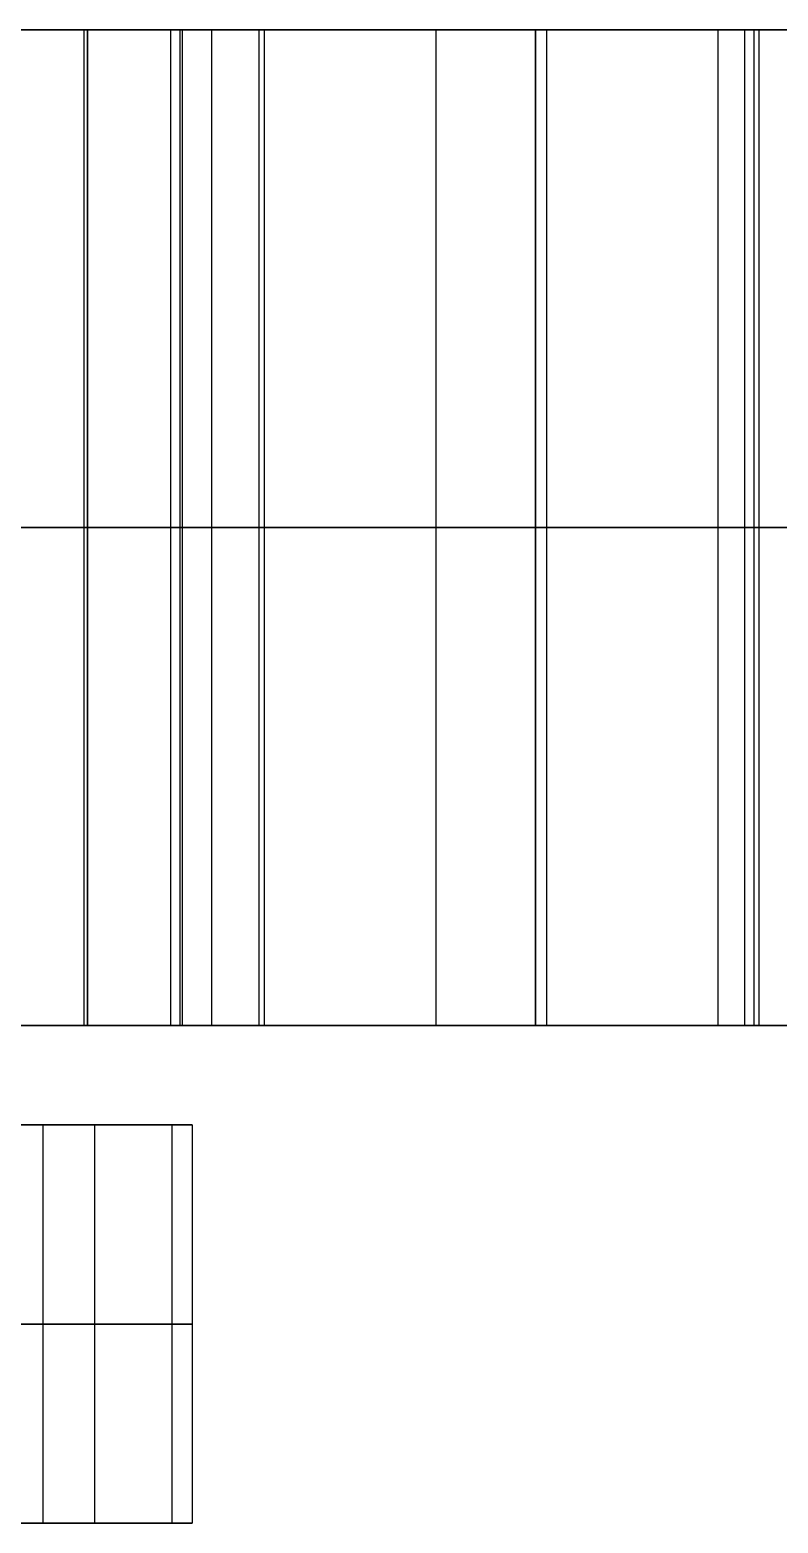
# Model space of a CAD drawing. Header units: millimetres. Extents: x -170 to 170, y -1654 to 210.
# Drawn here: x -42.6 to -31.34, y -58.03 to -35.53 of the extents above; entities that cross this region are included whole.
import ezdxf

# ---------------------------------------------------------------- set-up
doc = ezdxf.new("R2010")
doc.units = ezdxf.units.MM
doc.header["$MEASUREMENT"] = 0
doc.layers.add('V1', color=7, linetype='Continuous', true_color=0x000000)

msp = doc.modelspace()

# ---------------------------------------------------------------- linework, layer by layer
at = {"layer": 'V1'}
for p, q in [((-86.717, -35.528, 255), (-4, -35.528, 255)), ((-31.846, -35.528, 126.543), (-4, -35.528, 126.543)), ((-31.846, -35.528, 383.457), (-4, -35.528, 383.457)), ((-153, -43.028, 25), (153, -43.028, 25)), ((-153, -43.028, 25), (153, -43.028, 25)), ((-86.717, -50.528, 255), (-4, -50.528, 255)), ((-31.846, -50.528, 126.543), (-4, -50.528, 126.543)), ((-31.846, -50.528, 383.457), (-4, -50.528, 383.457)), ((-40.159, -52.028, 136.321), (-45.159, -52.028, 136.321)), ((-40.159, -58.028, 136.321), (-45.159, -58.028, 136.321))]:
    msp.add_line(p, q, dxfattribs=at)
for points in [[(-153, -35.528), (0, -35.528), (153, -35.528)], [(153, -35.528, 50), (0, -35.528, 50), (-153, -35.528, 50)], [(-41.789, -35.528, 341.728), (-41.789, -43.028, 341.728), (-41.789, -50.528, 341.728)], [(-41.789, -35.528, 168.272), (-41.789, -43.028, 168.272), (-41.789, -50.528, 168.272)], [(-41.741, -35.528, 339.672), (-41.741, -43.028, 339.672), (-41.741, -50.528, 339.672)], [(-41.732, -35.528, 170.34), (-41.732, -43.028, 170.34), (-41.732, -50.528, 170.34)], [(-40.486, -35.528, 134.572), (-40.486, -43.028, 134.572), (-40.486, -50.528, 134.572)], [(-40.486, -35.528, 118.515), (-40.486, -43.028, 118.515), (-40.486, -50.528, 118.515)], [(-40.486, -35.528, 391.485), (-40.486, -43.028, 391.485), (-40.486, -50.528, 391.485)], [(-40.486, -35.528, 375.428), (-40.486, -43.028, 375.428), (-40.486, -50.528, 375.428)], [(-40.342, -35.528, 331.761), (-40.342, -43.028, 331.761), (-40.342, -50.528, 331.761)], [(-40.31, -35.528, 178.222), (-40.31, -43.028, 178.222), (-40.31, -50.528, 178.222)], [(-39.868, -35.528, 137.226), (-39.868, -43.028, 137.226), (-39.868, -50.528, 137.226)], [(-39.868, -35.528, 115.861), (-39.868, -43.028, 115.861), (-39.868, -50.528, 115.861)], [(-39.868, -35.528, 394.139), (-39.868, -43.028, 394.139), (-39.868, -50.528, 394.139)], [(-39.868, -35.528, 372.774), (-39.868, -43.028, 372.774), (-39.868, -50.528, 372.774)], [(-39.157, -35.528, 342.947), (-39.157, -43.028, 342.947), (-39.157, -50.528, 342.947)], [(-39.157, -35.528, 167.053), (-39.157, -43.028, 167.053), (-39.157, -50.528, 167.053)], [(-39.077, -35.528, 113.254), (-39.077, -43.028, 113.254), (-39.077, -50.528, 113.254)], [(-39.077, -35.528, 396.746), (-39.077, -43.028, 396.746), (-39.077, -50.528, 396.746)], [(-39.076, -35.528, 139.833), (-39.076, -43.028, 139.833), (-39.076, -50.528, 139.833)], [(-39.076, -35.528, 370.167), (-39.076, -43.028, 370.167), (-39.076, -50.528, 370.167)], [(-36.489, -35.528, 344.087), (-36.489, -43.028, 344.087), (-36.489, -50.528, 344.087)], [(-36.489, -35.528, 165.913), (-36.489, -43.028, 165.913), (-36.489, -50.528, 165.913)], [(-34.994, -35.528, 167.324), (-34.994, -43.028, 167.324), (-34.994, -50.528, 167.324)], [(-34.99, -35.528, 342.661), (-34.99, -43.028, 342.661), (-34.99, -50.528, 342.661)], [(-34.826, -35.528, 122.371), (-34.826, -43.028, 122.371), (-34.826, -50.528, 122.371)], [(-34.826, -35.528, 387.629), (-34.826, -43.028, 387.629), (-34.826, -50.528, 387.629)], [(-34.825, -35.528, 130.716), (-34.825, -43.028, 130.716), (-34.825, -50.528, 130.716)], [(-34.825, -35.528, 379.284), (-34.825, -43.028, 379.284), (-34.825, -50.528, 379.284)], [(-32.246, -35.528, 140.343), (-32.246, -43.028, 140.343), (-32.246, -50.528, 140.343)], [(-32.246, -35.528, 112.744), (-32.246, -43.028, 112.744), (-32.246, -50.528, 112.744)], [(-32.246, -35.528, 397.256), (-32.246, -43.028, 397.256), (-32.246, -50.528, 397.256)], [(-32.246, -35.528, 369.657), (-32.246, -43.028, 369.657), (-32.246, -50.528, 369.657)], [(-31.846, -35.528, 126.543), (-31.846, -43.028, 126.543), (-31.846, -50.528, 126.543)], [(-31.846, -35.528, 383.457), (-31.846, -43.028, 383.457), (-31.846, -50.528, 383.457)], [(-31.703, -35.528, 122.82), (-31.703, -43.028, 122.82), (-31.703, -50.528, 122.82)], [(-31.703, -35.528, 387.18), (-31.703, -43.028, 387.18), (-31.703, -50.528, 387.18)], [(-31.702, -35.528, 130.267), (-31.702, -43.028, 130.267), (-31.702, -50.528, 130.267)], [(-31.702, -35.528, 379.733), (-31.702, -43.028, 379.733), (-31.702, -50.528, 379.733)], [(-31.628, -35.528, 130.265), (-31.628, -43.028, 130.265), (-31.628, -50.528, 130.265)], [(-31.628, -35.528, 122.822), (-31.628, -43.028, 122.822), (-31.628, -50.528, 122.822)], [(-31.628, -35.528, 387.178), (-31.628, -43.028, 387.178), (-31.628, -50.528, 387.178)], [(-31.628, -35.528, 379.735), (-31.628, -43.028, 379.735), (-31.628, -50.528, 379.735)], [(-153, -43.028), (0, -43.028), (153, -43.028)], [(153, -43.028, 50), (0, -43.028, 50), (-153, -43.028, 50)], [(-153, -43.028), (0, -43.028), (153, -43.028)], [(153, -43.028, 50), (0, -43.028, 50), (-153, -43.028, 50)], [(-153, -50.528), (0, -50.528), (153, -50.528)], [(153, -50.528, 50), (0, -50.528, 50), (-153, -50.528, 50)], [(-40.465, -52.028, 371.35), (-43.647, -52.028, 368.168), (-46.829, -52.028, 364.986)], [(-44.659, -52.028, 144.115), (-42.409, -52.028, 140.218), (-40.159, -52.028, 136.321)], [(-40.159, -52.028, 136.321), (-42.409, -52.028, 132.424), (-44.659, -52.028, 128.527)], [(-42.795, -52.028, 380.043), (-41.63, -52.028, 375.697), (-40.465, -52.028, 371.35)], [(-42.409, -52.028, 140.218), (-42.409, -55.028, 140.218), (-42.409, -58.028, 140.218)], [(-42.409, -52.028, 132.424), (-42.409, -55.028, 132.424), (-42.409, -58.028, 132.424)], [(-41.63, -52.028, 375.697), (-41.63, -55.028, 375.697), (-41.63, -58.028, 375.697)], [(-40.465, -52.028, 371.35), (-40.465, -55.028, 371.35), (-40.465, -58.028, 371.35)], [(-40.159, -52.028, 136.321), (-40.159, -55.028, 136.321), (-40.159, -58.028, 136.321)], [(-40.465, -55.028, 371.35), (-43.647, -55.028, 368.168), (-46.829, -55.028, 364.986)], [(-44.659, -55.028, 144.115), (-42.409, -55.028, 140.218), (-40.159, -55.028, 136.321)], [(-40.159, -55.028, 136.321), (-42.409, -55.028, 132.424), (-44.659, -55.028, 128.527)], [(-42.795, -55.028, 380.043), (-41.63, -55.028, 375.697), (-40.465, -55.028, 371.35)], [(-40.465, -58.028, 371.35), (-43.647, -58.028, 368.168), (-46.829, -58.028, 364.986)], [(-44.659, -58.028, 144.115), (-42.409, -58.028, 140.218), (-40.159, -58.028, 136.321)], [(-40.159, -58.028, 136.321), (-42.409, -58.028, 132.424), (-44.659, -58.028, 128.527)], [(-42.795, -58.028, 380.043), (-41.63, -58.028, 375.697), (-40.465, -58.028, 371.35)]]:
    msp.add_open_spline(points, degree=2, dxfattribs=at)
for points, weights in [([(-40.342, -35.528, 331.761), (-42.376, -35.528, 330.692), (-44.376, -35.528, 329.538), (-46.337, -35.528, 328.299)], [0.713067830443, 0.706042752204, 0.699437803415, 0.693252984075]), ([(-46.306, -35.528, 181.682), (-44.363, -35.528, 180.455), (-42.364, -35.528, 179.3), (-40.31, -35.528, 178.222)], [0.5379474839, 0.5326476751, 0.527664817326, 0.522998910577]), ([(-36.489, -35.528, 344.087), (-38.279, -35.528, 343.354), (-40.046, -35.528, 342.567), (-41.789, -35.528, 341.728)], [0.713067830443, 0.712851973787, 0.712851973787, 0.713067830443]), ([(-41.789, -35.528, 168.272), (-40.046, -35.528, 167.433), (-38.279, -35.528, 166.646), (-36.489, -35.528, 165.913)], [0.522998910577, 0.522840590721, 0.522840590721, 0.522998910577]), ([(-39.076, -35.528, 139.833), (-39.662, -35.528, 138.112), (-40.132, -35.528, 136.356), (-40.486, -35.528, 134.572)], [1, 0.998547387537, 0.998547387537, 1]), ([(-40.486, -35.528, 118.515), (-40.133, -35.528, 116.731), (-39.662, -35.528, 114.975), (-39.077, -35.528, 113.254)], [1, 0.998547387537, 0.998547387537, 1]), ([(-39.077, -35.528, 396.746), (-39.662, -35.528, 395.025), (-40.133, -35.528, 393.269), (-40.486, -35.528, 391.485)], [1, 0.998547387537, 0.998547387537, 1]), ([(-40.486, -35.528, 375.428), (-40.132, -35.528, 373.644), (-39.662, -35.528, 371.888), (-39.076, -35.528, 370.167)], [1, 0.998547387537, 0.998547387537, 1]), ([(-31.628, -35.528, 130.265), (-31.919, -35.528, 127.79), (-31.919, -35.528, 125.297), (-31.628, -35.528, 122.822)], [1, 0.995432816344, 0.995432816344, 1]), ([(-31.628, -35.528, 387.178), (-31.919, -35.528, 384.703), (-31.919, -35.528, 382.21), (-31.628, -35.528, 379.735)], [1, 0.995432816344, 0.995432816344, 1]), ([(-40.342, -43.028, 331.761), (-42.376, -43.028, 330.692), (-44.376, -43.028, 329.538), (-46.337, -43.028, 328.299)], [0.713067830443, 0.706042752204, 0.699437803415, 0.693252984075]), ([(-46.306, -43.028, 181.682), (-44.363, -43.028, 180.455), (-42.364, -43.028, 179.3), (-40.31, -43.028, 178.222)], [0.5379474839, 0.5326476751, 0.527664817326, 0.522998910577]), ([(-36.489, -43.028, 344.087), (-38.279, -43.028, 343.354), (-40.046, -43.028, 342.567), (-41.789, -43.028, 341.728)], [0.713067830443, 0.712851973787, 0.712851973787, 0.713067830443]), ([(-41.789, -43.028, 168.272), (-40.046, -43.028, 167.433), (-38.279, -43.028, 166.646), (-36.489, -43.028, 165.913)], [0.522998910577, 0.522840590721, 0.522840590721, 0.522998910577]), ([(-39.076, -43.028, 139.833), (-39.662, -43.028, 138.112), (-40.132, -43.028, 136.356), (-40.486, -43.028, 134.572)], [1, 0.998547387537, 0.998547387537, 1]), ([(-40.486, -43.028, 118.515), (-40.133, -43.028, 116.731), (-39.662, -43.028, 114.975), (-39.077, -43.028, 113.254)], [1, 0.998547387537, 0.998547387537, 1]), ([(-39.077, -43.028, 396.746), (-39.662, -43.028, 395.025), (-40.133, -43.028, 393.269), (-40.486, -43.028, 391.485)], [1, 0.998547387537, 0.998547387537, 1]), ([(-40.486, -43.028, 375.428), (-40.132, -43.028, 373.644), (-39.662, -43.028, 371.888), (-39.076, -43.028, 370.167)], [1, 0.998547387537, 0.998547387537, 1]), ([(-31.628, -43.028, 130.265), (-31.919, -43.028, 127.79), (-31.919, -43.028, 125.297), (-31.628, -43.028, 122.822)], [1, 0.995432816344, 0.995432816344, 1]), ([(-31.628, -43.028, 387.178), (-31.919, -43.028, 384.703), (-31.919, -43.028, 382.21), (-31.628, -43.028, 379.735)], [1, 0.995432816344, 0.995432816344, 1]), ([(-40.342, -50.528, 331.761), (-42.376, -50.528, 330.692), (-44.376, -50.528, 329.538), (-46.337, -50.528, 328.299)], [0.713067830443, 0.706042752204, 0.699437803415, 0.693252984075]), ([(-46.306, -50.528, 181.682), (-44.363, -50.528, 180.455), (-42.364, -50.528, 179.3), (-40.31, -50.528, 178.222)], [0.5379474839, 0.5326476751, 0.527664817326, 0.522998910577]), ([(-36.489, -50.528, 344.087), (-38.279, -50.528, 343.354), (-40.046, -50.528, 342.567), (-41.789, -50.528, 341.728)], [0.713067830443, 0.712851973787, 0.712851973787, 0.713067830443]), ([(-41.789, -50.528, 168.272), (-40.046, -50.528, 167.433), (-38.279, -50.528, 166.646), (-36.489, -50.528, 165.913)], [0.522998910577, 0.522840590721, 0.522840590721, 0.522998910577]), ([(-39.076, -50.528, 139.833), (-39.662, -50.528, 138.112), (-40.132, -50.528, 136.356), (-40.486, -50.528, 134.572)], [1, 0.998547387537, 0.998547387537, 1]), ([(-40.486, -50.528, 118.515), (-40.133, -50.528, 116.731), (-39.662, -50.528, 114.975), (-39.077, -50.528, 113.254)], [1, 0.998547387537, 0.998547387537, 1]), ([(-39.077, -50.528, 396.746), (-39.662, -50.528, 395.025), (-40.133, -50.528, 393.269), (-40.486, -50.528, 391.485)], [1, 0.998547387537, 0.998547387537, 1]), ([(-40.486, -50.528, 375.428), (-40.132, -50.528, 373.644), (-39.662, -50.528, 371.888), (-39.076, -50.528, 370.167)], [1, 0.998547387537, 0.998547387537, 1]), ([(-31.628, -50.528, 130.265), (-31.919, -50.528, 127.79), (-31.919, -50.528, 125.297), (-31.628, -50.528, 122.822)], [1, 0.995432816344, 0.995432816344, 1]), ([(-31.628, -50.528, 387.178), (-31.919, -50.528, 384.703), (-31.919, -50.528, 382.21), (-31.628, -50.528, 379.735)], [1, 0.995432816344, 0.995432816344, 1])]:
    msp.add_rational_spline(points, weights, degree=3, dxfattribs=at)
for points, knots in [([(-41.789, -35.528, 341.728), (-41.78, -35.528, 341.105), (-41.765, -35.528, 340.419), (-41.741, -35.528, 339.672), (-41.618, -35.528, 335.92), (-41.208, -35.528, 333.876), (-40.342, -35.528, 331.761)], [255.503605, 255.503605, 255.503605, 255.503605, 255.686759, 255.686759, 255.686759, 256.606827, 256.606827, 256.606827, 256.606827]), ([(-40.31, -35.528, 178.222), (-41.179, -35.528, 176.12), (-41.594, -35.528, 174.078), (-41.732, -35.528, 170.34), (-41.76, -35.528, 169.588), (-41.778, -35.528, 168.898), (-41.789, -35.528, 168.272)], [326.372265, 326.372265, 326.372265, 326.372265, 327.288922, 327.288922, 327.288922, 327.473349, 327.473349, 327.473349, 327.473349]), ([(-40.486, -35.528, 134.572), (-39.084, -35.528, 133.268), (-36.948, -35.528, 131.285), (-34.825, -35.528, 130.716), (-33.798, -35.528, 130.441), (-32.738, -35.528, 130.304), (-31.702, -35.528, 130.267), (-31.677, -35.528, 130.266), (-31.652, -35.528, 130.265), (-31.628, -35.528, 130.265)], [-87.153569, -87.153569, -87.153569, -87.153569, -86.386465, -86.386465, -86.386465, -85.596806, -85.596806, -85.596806, -85.577816, -85.577816, -85.577816, -85.577816]), ([(-31.628, -35.528, 122.822), (-31.653, -35.528, 122.821), (-31.678, -35.528, 122.821), (-31.703, -35.528, 122.82), (-32.738, -35.528, 122.783), (-33.799, -35.528, 122.646), (-34.826, -35.528, 122.371), (-36.949, -35.528, 121.802), (-39.084, -35.528, 119.819), (-40.486, -35.528, 118.515)], [-83.023326, -83.023326, -83.023326, -83.023326, -83.004277, -83.004277, -83.004277, -82.214609, -82.214609, -82.214609, -81.447524, -81.447524, -81.447524, -81.447524]), ([(-40.486, -35.528, 391.485), (-39.084, -35.528, 390.181), (-36.949, -35.528, 388.198), (-34.826, -35.528, 387.629), (-33.799, -35.528, 387.354), (-32.738, -35.528, 387.217), (-31.703, -35.528, 387.18), (-31.678, -35.528, 387.179), (-31.653, -35.528, 387.179), (-31.628, -35.528, 387.178)], [81.447524, 81.447524, 81.447524, 81.447524, 82.214609, 82.214609, 82.214609, 83.004277, 83.004277, 83.004277, 83.023326, 83.023326, 83.023326, 83.023326]), ([(-31.628, -35.528, 379.735), (-31.652, -35.528, 379.735), (-31.677, -35.528, 379.734), (-31.702, -35.528, 379.733), (-32.738, -35.528, 379.696), (-33.798, -35.528, 379.559), (-34.825, -35.528, 379.284), (-36.948, -35.528, 378.715), (-39.084, -35.528, 376.732), (-40.486, -35.528, 375.428)], [85.577816, 85.577816, 85.577816, 85.577816, 85.596806, 85.596806, 85.596806, 86.386465, 86.386465, 86.386465, 87.153569, 87.153569, 87.153569, 87.153569]), ([(-39.077, -35.528, 113.254), (-37.211, -35.528, 112.825), (-34.369, -35.528, 112.175), (-32.246, -35.528, 112.744), (-31.219, -35.528, 113.019), (-30.232, -35.528, 113.431), (-29.317, -35.528, 113.917), (-29.295, -35.528, 113.929), (-29.273, -35.528, 113.94), (-29.251, -35.528, 113.952)], [-80.007448, -80.007448, -80.007448, -80.007448, -79.240344, -79.240344, -79.240344, -78.450684, -78.450684, -78.450684, -78.431695, -78.431695, -78.431695, -78.431695]), ([(-29.251, -35.528, 396.048), (-29.273, -35.528, 396.06), (-29.295, -35.528, 396.071), (-29.317, -35.528, 396.083), (-30.232, -35.528, 396.569), (-31.219, -35.528, 396.981), (-32.246, -35.528, 397.256), (-34.369, -35.528, 397.825), (-37.211, -35.528, 397.175), (-39.077, -35.528, 396.746)], [78.431695, 78.431695, 78.431695, 78.431695, 78.450684, 78.450684, 78.450684, 79.240344, 79.240344, 79.240344, 80.007448, 80.007448, 80.007448, 80.007448]), ([(-29.251, -35.528, 139.134), (-29.273, -35.528, 139.146), (-29.295, -35.528, 139.158), (-29.317, -35.528, 139.17), (-30.232, -35.528, 139.656), (-31.219, -35.528, 140.068), (-32.246, -35.528, 140.343), (-34.369, -35.528, 140.912), (-37.21, -35.528, 140.262), (-39.076, -35.528, 139.833)], [-90.169447, -90.169447, -90.169447, -90.169447, -90.150398, -90.150398, -90.150398, -89.360731, -89.360731, -89.360731, -88.593646, -88.593646, -88.593646, -88.593646]), ([(-39.076, -35.528, 370.167), (-37.21, -35.528, 369.738), (-34.369, -35.528, 369.088), (-32.246, -35.528, 369.657), (-31.219, -35.528, 369.932), (-30.232, -35.528, 370.344), (-29.317, -35.528, 370.83), (-29.295, -35.528, 370.842), (-29.273, -35.528, 370.854), (-29.251, -35.528, 370.866)], [88.593646, 88.593646, 88.593646, 88.593646, 89.360731, 89.360731, 89.360731, 90.150398, 90.150398, 90.150398, 90.169447, 90.169447, 90.169447, 90.169447]), ([(-30.084, -35.528, 336.331), (-31.065, -35.528, 338.383), (-32.305, -35.528, 340.058), (-34.99, -35.528, 342.661), (-35.53, -35.528, 343.185), (-36.031, -35.528, 343.66), (-36.489, -35.528, 344.087)], [252.415482, 252.415482, 252.415482, 252.415482, 253.332139, 253.332139, 253.332139, 253.516566, 253.516566, 253.516566, 253.516566]), ([(-36.489, -35.528, 165.913), (-36.032, -35.528, 166.335), (-35.532, -35.528, 166.806), (-34.994, -35.528, 167.324), (-32.288, -35.528, 169.926), (-31.042, -35.528, 171.598), (-30.051, -35.528, 173.657)], [329.460388, 329.460388, 329.460388, 329.460388, 329.643542, 329.643542, 329.643542, 330.56361, 330.56361, 330.56361, 330.56361]), ([(-41.789, -43.028, 341.728), (-41.78, -43.028, 341.105), (-41.765, -43.028, 340.419), (-41.741, -43.028, 339.672), (-41.618, -43.028, 335.92), (-41.208, -43.028, 333.876), (-40.342, -43.028, 331.761)], [255.503605, 255.503605, 255.503605, 255.503605, 255.686759, 255.686759, 255.686759, 256.606827, 256.606827, 256.606827, 256.606827]), ([(-40.31, -43.028, 178.222), (-41.179, -43.028, 176.12), (-41.594, -43.028, 174.078), (-41.732, -43.028, 170.34), (-41.76, -43.028, 169.588), (-41.778, -43.028, 168.898), (-41.789, -43.028, 168.272)], [326.372265, 326.372265, 326.372265, 326.372265, 327.288922, 327.288922, 327.288922, 327.473349, 327.473349, 327.473349, 327.473349]), ([(-40.486, -43.028, 134.572), (-39.084, -43.028, 133.268), (-36.948, -43.028, 131.285), (-34.825, -43.028, 130.716), (-33.798, -43.028, 130.441), (-32.738, -43.028, 130.304), (-31.702, -43.028, 130.267), (-31.677, -43.028, 130.266), (-31.652, -43.028, 130.265), (-31.628, -43.028, 130.265)], [-87.153569, -87.153569, -87.153569, -87.153569, -86.386465, -86.386465, -86.386465, -85.596806, -85.596806, -85.596806, -85.577816, -85.577816, -85.577816, -85.577816]), ([(-31.628, -43.028, 122.822), (-31.653, -43.028, 122.821), (-31.678, -43.028, 122.821), (-31.703, -43.028, 122.82), (-32.738, -43.028, 122.783), (-33.799, -43.028, 122.646), (-34.826, -43.028, 122.371), (-36.949, -43.028, 121.802), (-39.084, -43.028, 119.819), (-40.486, -43.028, 118.515)], [-83.023326, -83.023326, -83.023326, -83.023326, -83.004277, -83.004277, -83.004277, -82.214609, -82.214609, -82.214609, -81.447524, -81.447524, -81.447524, -81.447524]), ([(-40.486, -43.028, 391.485), (-39.084, -43.028, 390.181), (-36.949, -43.028, 388.198), (-34.826, -43.028, 387.629), (-33.799, -43.028, 387.354), (-32.738, -43.028, 387.217), (-31.703, -43.028, 387.18), (-31.678, -43.028, 387.179), (-31.653, -43.028, 387.179), (-31.628, -43.028, 387.178)], [81.447524, 81.447524, 81.447524, 81.447524, 82.214609, 82.214609, 82.214609, 83.004277, 83.004277, 83.004277, 83.023326, 83.023326, 83.023326, 83.023326]), ([(-31.628, -43.028, 379.735), (-31.652, -43.028, 379.735), (-31.677, -43.028, 379.734), (-31.702, -43.028, 379.733), (-32.738, -43.028, 379.696), (-33.798, -43.028, 379.559), (-34.825, -43.028, 379.284), (-36.948, -43.028, 378.715), (-39.084, -43.028, 376.732), (-40.486, -43.028, 375.428)], [85.577816, 85.577816, 85.577816, 85.577816, 85.596806, 85.596806, 85.596806, 86.386465, 86.386465, 86.386465, 87.153569, 87.153569, 87.153569, 87.153569]), ([(-39.077, -43.028, 113.254), (-37.211, -43.028, 112.825), (-34.369, -43.028, 112.175), (-32.246, -43.028, 112.744), (-31.219, -43.028, 113.019), (-30.232, -43.028, 113.431), (-29.317, -43.028, 113.917), (-29.295, -43.028, 113.929), (-29.273, -43.028, 113.94), (-29.251, -43.028, 113.952)], [-80.007448, -80.007448, -80.007448, -80.007448, -79.240344, -79.240344, -79.240344, -78.450684, -78.450684, -78.450684, -78.431695, -78.431695, -78.431695, -78.431695]), ([(-29.251, -43.028, 396.048), (-29.273, -43.028, 396.06), (-29.295, -43.028, 396.071), (-29.317, -43.028, 396.083), (-30.232, -43.028, 396.569), (-31.219, -43.028, 396.981), (-32.246, -43.028, 397.256), (-34.369, -43.028, 397.825), (-37.211, -43.028, 397.175), (-39.077, -43.028, 396.746)], [78.431695, 78.431695, 78.431695, 78.431695, 78.450684, 78.450684, 78.450684, 79.240344, 79.240344, 79.240344, 80.007448, 80.007448, 80.007448, 80.007448]), ([(-29.251, -43.028, 139.134), (-29.273, -43.028, 139.146), (-29.295, -43.028, 139.158), (-29.317, -43.028, 139.17), (-30.232, -43.028, 139.656), (-31.219, -43.028, 140.068), (-32.246, -43.028, 140.343), (-34.369, -43.028, 140.912), (-37.21, -43.028, 140.262), (-39.076, -43.028, 139.833)], [-90.169447, -90.169447, -90.169447, -90.169447, -90.150398, -90.150398, -90.150398, -89.360731, -89.360731, -89.360731, -88.593646, -88.593646, -88.593646, -88.593646]), ([(-39.076, -43.028, 370.167), (-37.21, -43.028, 369.738), (-34.369, -43.028, 369.088), (-32.246, -43.028, 369.657), (-31.219, -43.028, 369.932), (-30.232, -43.028, 370.344), (-29.317, -43.028, 370.83), (-29.295, -43.028, 370.842), (-29.273, -43.028, 370.854), (-29.251, -43.028, 370.866)], [88.593646, 88.593646, 88.593646, 88.593646, 89.360731, 89.360731, 89.360731, 90.150398, 90.150398, 90.150398, 90.169447, 90.169447, 90.169447, 90.169447]), ([(-30.084, -43.028, 336.331), (-31.065, -43.028, 338.383), (-32.305, -43.028, 340.058), (-34.99, -43.028, 342.661), (-35.53, -43.028, 343.185), (-36.031, -43.028, 343.66), (-36.489, -43.028, 344.087)], [252.415482, 252.415482, 252.415482, 252.415482, 253.332139, 253.332139, 253.332139, 253.516566, 253.516566, 253.516566, 253.516566]), ([(-36.489, -43.028, 165.913), (-36.032, -43.028, 166.335), (-35.532, -43.028, 166.806), (-34.994, -43.028, 167.324), (-32.288, -43.028, 169.926), (-31.042, -43.028, 171.598), (-30.051, -43.028, 173.657)], [329.460388, 329.460388, 329.460388, 329.460388, 329.643542, 329.643542, 329.643542, 330.56361, 330.56361, 330.56361, 330.56361]), ([(-41.789, -50.528, 341.728), (-41.78, -50.528, 341.105), (-41.765, -50.528, 340.419), (-41.741, -50.528, 339.672), (-41.618, -50.528, 335.92), (-41.208, -50.528, 333.876), (-40.342, -50.528, 331.761)], [255.503605, 255.503605, 255.503605, 255.503605, 255.686759, 255.686759, 255.686759, 256.606827, 256.606827, 256.606827, 256.606827]), ([(-40.31, -50.528, 178.222), (-41.179, -50.528, 176.12), (-41.594, -50.528, 174.078), (-41.732, -50.528, 170.34), (-41.76, -50.528, 169.588), (-41.778, -50.528, 168.898), (-41.789, -50.528, 168.272)], [326.372265, 326.372265, 326.372265, 326.372265, 327.288922, 327.288922, 327.288922, 327.473349, 327.473349, 327.473349, 327.473349]), ([(-40.486, -50.528, 134.572), (-39.084, -50.528, 133.268), (-36.948, -50.528, 131.285), (-34.825, -50.528, 130.716), (-33.798, -50.528, 130.441), (-32.738, -50.528, 130.304), (-31.702, -50.528, 130.267), (-31.677, -50.528, 130.266), (-31.652, -50.528, 130.265), (-31.628, -50.528, 130.265)], [-87.153569, -87.153569, -87.153569, -87.153569, -86.386465, -86.386465, -86.386465, -85.596806, -85.596806, -85.596806, -85.577816, -85.577816, -85.577816, -85.577816]), ([(-31.628, -50.528, 122.822), (-31.653, -50.528, 122.821), (-31.678, -50.528, 122.821), (-31.703, -50.528, 122.82), (-32.738, -50.528, 122.783), (-33.799, -50.528, 122.646), (-34.826, -50.528, 122.371), (-36.949, -50.528, 121.802), (-39.084, -50.528, 119.819), (-40.486, -50.528, 118.515)], [-83.023326, -83.023326, -83.023326, -83.023326, -83.004277, -83.004277, -83.004277, -82.214609, -82.214609, -82.214609, -81.447524, -81.447524, -81.447524, -81.447524]), ([(-40.486, -50.528, 391.485), (-39.084, -50.528, 390.181), (-36.949, -50.528, 388.198), (-34.826, -50.528, 387.629), (-33.799, -50.528, 387.354), (-32.738, -50.528, 387.217), (-31.703, -50.528, 387.18), (-31.678, -50.528, 387.179), (-31.653, -50.528, 387.179), (-31.628, -50.528, 387.178)], [81.447524, 81.447524, 81.447524, 81.447524, 82.214609, 82.214609, 82.214609, 83.004277, 83.004277, 83.004277, 83.023326, 83.023326, 83.023326, 83.023326]), ([(-31.628, -50.528, 379.735), (-31.652, -50.528, 379.735), (-31.677, -50.528, 379.734), (-31.702, -50.528, 379.733), (-32.738, -50.528, 379.696), (-33.798, -50.528, 379.559), (-34.825, -50.528, 379.284), (-36.948, -50.528, 378.715), (-39.084, -50.528, 376.732), (-40.486, -50.528, 375.428)], [85.577816, 85.577816, 85.577816, 85.577816, 85.596806, 85.596806, 85.596806, 86.386465, 86.386465, 86.386465, 87.153569, 87.153569, 87.153569, 87.153569]), ([(-39.077, -50.528, 113.254), (-37.211, -50.528, 112.825), (-34.369, -50.528, 112.175), (-32.246, -50.528, 112.744), (-31.219, -50.528, 113.019), (-30.232, -50.528, 113.431), (-29.317, -50.528, 113.917), (-29.295, -50.528, 113.929), (-29.273, -50.528, 113.94), (-29.251, -50.528, 113.952)], [-80.007448, -80.007448, -80.007448, -80.007448, -79.240344, -79.240344, -79.240344, -78.450684, -78.450684, -78.450684, -78.431695, -78.431695, -78.431695, -78.431695]), ([(-29.251, -50.528, 396.048), (-29.273, -50.528, 396.06), (-29.295, -50.528, 396.071), (-29.317, -50.528, 396.083), (-30.232, -50.528, 396.569), (-31.219, -50.528, 396.981), (-32.246, -50.528, 397.256), (-34.369, -50.528, 397.825), (-37.211, -50.528, 397.175), (-39.077, -50.528, 396.746)], [78.431695, 78.431695, 78.431695, 78.431695, 78.450684, 78.450684, 78.450684, 79.240344, 79.240344, 79.240344, 80.007448, 80.007448, 80.007448, 80.007448]), ([(-29.251, -50.528, 139.134), (-29.273, -50.528, 139.146), (-29.295, -50.528, 139.158), (-29.317, -50.528, 139.17), (-30.232, -50.528, 139.656), (-31.219, -50.528, 140.068), (-32.246, -50.528, 140.343), (-34.369, -50.528, 140.912), (-37.21, -50.528, 140.262), (-39.076, -50.528, 139.833)], [-90.169447, -90.169447, -90.169447, -90.169447, -90.150398, -90.150398, -90.150398, -89.360731, -89.360731, -89.360731, -88.593646, -88.593646, -88.593646, -88.593646]), ([(-39.076, -50.528, 370.167), (-37.21, -50.528, 369.738), (-34.369, -50.528, 369.088), (-32.246, -50.528, 369.657), (-31.219, -50.528, 369.932), (-30.232, -50.528, 370.344), (-29.317, -50.528, 370.83), (-29.295, -50.528, 370.842), (-29.273, -50.528, 370.854), (-29.251, -50.528, 370.866)], [88.593646, 88.593646, 88.593646, 88.593646, 89.360731, 89.360731, 89.360731, 90.150398, 90.150398, 90.150398, 90.169447, 90.169447, 90.169447, 90.169447]), ([(-30.084, -50.528, 336.331), (-31.065, -50.528, 338.383), (-32.305, -50.528, 340.058), (-34.99, -50.528, 342.661), (-35.53, -50.528, 343.185), (-36.031, -50.528, 343.66), (-36.489, -50.528, 344.087)], [252.415482, 252.415482, 252.415482, 252.415482, 253.332139, 253.332139, 253.332139, 253.516566, 253.516566, 253.516566, 253.516566]), ([(-36.489, -50.528, 165.913), (-36.032, -50.528, 166.335), (-35.532, -50.528, 166.806), (-34.994, -50.528, 167.324), (-32.288, -50.528, 169.926), (-31.042, -50.528, 171.598), (-30.051, -50.528, 173.657)], [329.460388, 329.460388, 329.460388, 329.460388, 329.643542, 329.643542, 329.643542, 330.56361, 330.56361, 330.56361, 330.56361])]:
    msp.add_open_spline(points, degree=3, knots=knots, dxfattribs=at)

doc.saveas('drawing.dxf')
